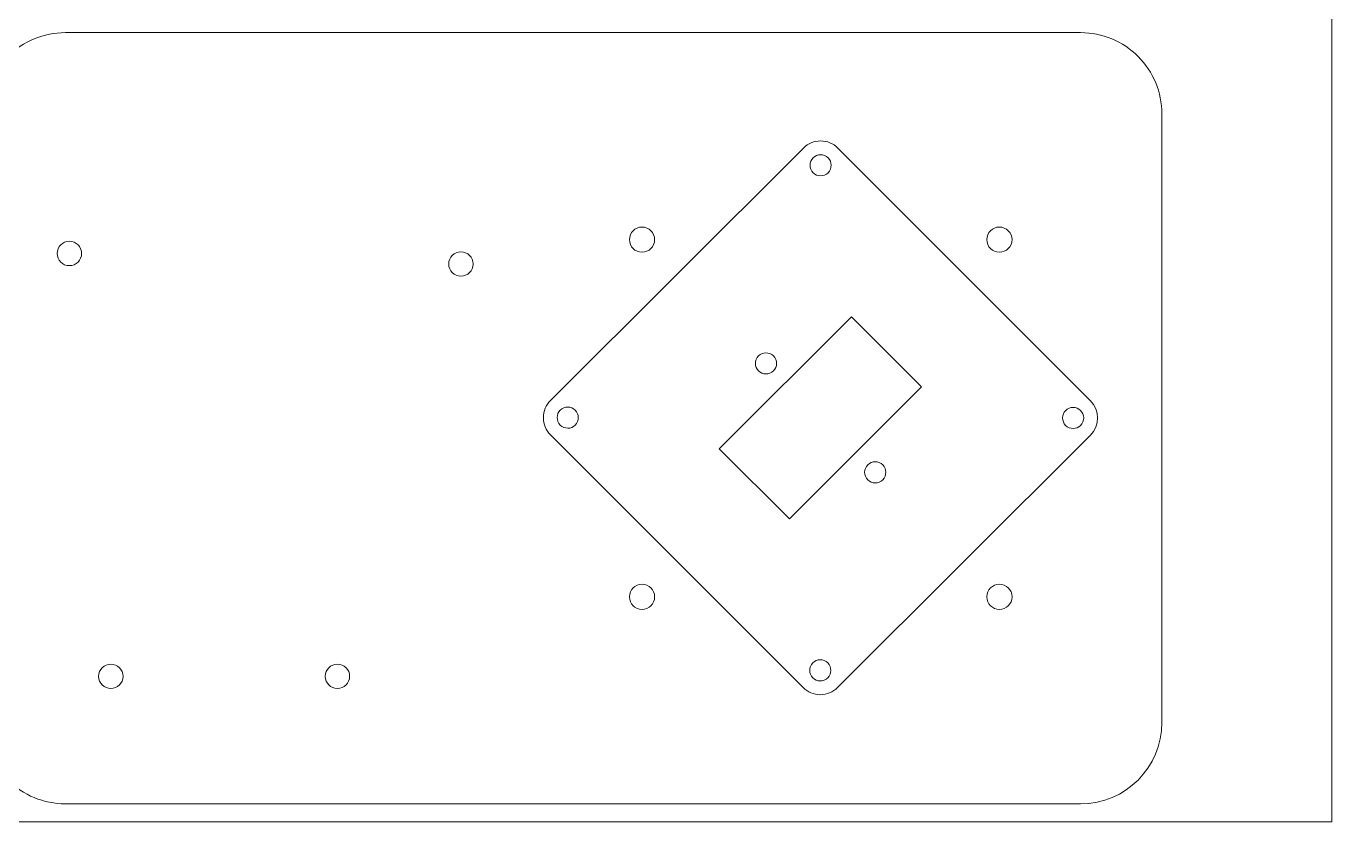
# Model space of a CAD drawing. Header units: centimetres. Extents: x -15 to 15, y -10 to 10.
# Drawn here: x -1.08 to 15, y -9.99 to -0.19 of the extents above; entities that cross this region are included whole.
import ezdxf

# ---------------------------------------------------------------- set-up
doc = ezdxf.new("R2010")
doc.units = ezdxf.units.CM
doc.header["$MEASUREMENT"] = 0
doc.layers.add('Default', color=7, linetype='Continuous')

msp = doc.modelspace()

# ---------------------------------------------------------------- linework, layer by layer
at = {"layer": 'Default', "color": 250, "lineweight": 20}
msp.add_lwpolyline([(-15, -9.99149), (15, -9.99149), (15, 10.00851), (-15, 10.00851), (-15, -9.99149)], close=True, dxfattribs=at)
at = {"layer": 'Default', "color": 250, "lineweight": 9}
for points, knots in [([(-0.59315, -0.26865), (-0.85837, -0.26865), (-1.11273, -0.374), (-1.30026, -0.56154), (-1.30026, -0.56154), (-1.4878, -0.74907), (-1.59315, -1.00343), (-1.59315, -1.26865)], [0, 0, 0, 0, 0.33333333, 0.33333333, 0.33333333, 0.33333333, 1, 1, 1, 1]), ([(12.90684, -1.26865), (12.90684, -1.00343), (12.80149, -0.74907), (12.61395, -0.56154), (12.61395, -0.56154), (12.42642, -0.374), (12.17206, -0.26865), (11.90685, -0.26865)], [0, 0, 0, 0, 0.33333333, 0.33333333, 0.33333333, 0.33333333, 1, 1, 1, 1]), ([(8.91729, -1.68995), (8.86106, -1.63365), (8.78478, -1.60199), (8.70522, -1.60194), (8.70522, -1.60194), (8.62565, -1.60189), (8.54933, -1.63346), (8.49303, -1.68969)], [0, 0, 0, 0, 0.33333333, 0.33333333, 0.33333333, 0.33333333, 1, 1, 1, 1]), ([(8.79702, -1.81008), (8.74628, -1.75928), (8.66397, -1.75923), (8.61317, -1.80997), (8.61317, -1.80997), (8.56236, -1.8607), (8.56232, -1.94301), (8.61305, -1.99381), (8.61305, -1.99381), (8.66378, -2.04462), (8.7461, -2.04466), (8.7969, -1.99393), (8.7969, -1.99393), (8.8477, -1.9432), (8.84775, -1.86087), (8.79702, -1.81008)], [0, 0, 0, 0, 0.2, 0.2, 0.2, 0.2, 0.4, 0.4, 0.4, 0.4, 0.6, 0.6, 0.6, 0.6, 1, 1, 1, 1]), ([(6.66185, -2.81865), (6.66185, -2.73304), (6.59245, -2.66365), (6.50685, -2.66365), (6.50685, -2.66365), (6.42124, -2.66364), (6.35185, -2.73304), (6.35185, -2.81864), (6.35185, -2.81864), (6.35184, -2.90425), (6.42124, -2.97364), (6.50684, -2.97365), (6.50684, -2.97365), (6.59245, -2.97365), (6.66183, -2.90425), (6.66183, -2.81865)], [0, 0, 0, 0, 0.2, 0.2, 0.2, 0.2, 0.4, 0.4, 0.4, 0.4, 0.6, 0.6, 0.6, 0.6, 1, 1, 1, 1]), ([(11.06185, -2.81865), (11.06185, -2.73304), (10.99245, -2.66365), (10.90685, -2.66365), (10.90685, -2.66365), (10.82124, -2.66364), (10.75185, -2.73304), (10.75185, -2.81864), (10.75185, -2.81864), (10.75184, -2.90425), (10.82124, -2.97364), (10.90684, -2.97365), (10.90684, -2.97365), (10.99245, -2.97365), (11.06184, -2.90425), (11.06184, -2.81865)], [0, 0, 0, 0, 0.2, 0.2, 0.2, 0.2, 0.4, 0.4, 0.4, 0.4, 0.6, 0.6, 0.6, 0.6, 1, 1, 1, 1]), ([(-0.39315, -2.98865), (-0.39315, -2.90581), (-0.46032, -2.83866), (-0.54315, -2.83866), (-0.54315, -2.83866), (-0.62599, -2.83865), (-0.69314, -2.90581), (-0.69314, -2.98864), (-0.69314, -2.98864), (-0.69315, -3.07148), (-0.62599, -3.13863), (-0.54316, -3.13865), (-0.54316, -3.13865), (-0.46032, -3.13865), (-0.39317, -3.07148), (-0.39317, -2.98865)], [0, 0, 0, 0, 0.2, 0.2, 0.2, 0.2, 0.4, 0.4, 0.4, 0.4, 0.6, 0.6, 0.6, 0.6, 1, 1, 1, 1]), ([(4.42685, -3.11865), (4.42685, -3.03581), (4.35968, -2.96866), (4.27685, -2.96866), (4.27685, -2.96866), (4.19401, -2.96865), (4.12686, -3.03581), (4.12686, -3.11864), (4.12686, -3.11864), (4.12685, -3.20148), (4.19401, -3.26863), (4.27684, -3.26865), (4.27684, -3.26865), (4.35968, -3.26865), (4.42683, -3.20148), (4.42683, -3.11865)], [0, 0, 0, 0, 0.2, 0.2, 0.2, 0.2, 0.4, 0.4, 0.4, 0.4, 0.6, 0.6, 0.6, 0.6, 1, 1, 1, 1]), ([(8.12471, -4.25103), (8.07397, -4.20023), (7.99166, -4.20018), (7.94087, -4.25091), (7.94087, -4.25091), (7.89006, -4.30165), (7.89001, -4.38396), (7.94074, -4.43475), (7.94074, -4.43475), (7.99148, -4.48556), (8.07379, -4.48561), (8.12459, -4.43488), (8.12459, -4.43488), (8.17539, -4.38414), (8.17544, -4.30183), (8.12471, -4.25103)], [0, 0, 0, 0, 0.2, 0.2, 0.2, 0.2, 0.4, 0.4, 0.4, 0.4, 0.6, 0.6, 0.6, 0.6, 1, 1, 1, 1]), ([(5.37984, -4.79903), (5.32354, -4.85526), (5.29188, -4.93154), (5.29183, -5.01111), (5.29183, -5.01111), (5.29178, -5.09067), (5.32335, -5.167), (5.37957, -5.2233)], [0, 0, 0, 0, 0.33333333, 0.33333333, 0.33333333, 0.33333333, 1, 1, 1, 1]), ([(5.68382, -4.91943), (5.63308, -4.86863), (5.55077, -4.86858), (5.49998, -4.91931), (5.49998, -4.91931), (5.44918, -4.97004), (5.44913, -5.05236), (5.49986, -5.10315), (5.49986, -5.10315), (5.55059, -5.15396), (5.63291, -5.154), (5.68371, -5.10327), (5.68371, -5.10327), (5.73451, -5.05254), (5.73455, -4.97023), (5.68382, -4.91943)], [0, 0, 0, 0, 0.2, 0.2, 0.2, 0.2, 0.4, 0.4, 0.4, 0.4, 0.6, 0.6, 0.6, 0.6, 1, 1, 1, 1]), ([(11.90636, -4.92327), (11.85563, -4.87247), (11.77331, -4.87243), (11.72252, -4.92316), (11.72252, -4.92316), (11.67171, -4.97389), (11.67166, -5.05621), (11.7224, -5.107), (11.7224, -5.107), (11.77313, -5.15781), (11.85544, -5.15785), (11.90624, -5.10713), (11.90624, -5.10713), (11.95705, -5.05639), (11.9571, -4.97407), (11.90636, -4.92327)], [0, 0, 0, 0, 0.2, 0.2, 0.2, 0.2, 0.4, 0.4, 0.4, 0.4, 0.6, 0.6, 0.6, 0.6, 1, 1, 1, 1]), ([(9.46971, -5.59306), (9.41896, -5.54225), (9.33666, -5.54221), (9.28587, -5.59294), (9.28587, -5.59294), (9.23506, -5.64367), (9.23501, -5.72598), (9.28575, -5.77678), (9.28575, -5.77678), (9.33648, -5.82759), (9.41879, -5.82763), (9.46959, -5.77691), (9.46959, -5.77691), (9.5204, -5.72617), (9.52044, -5.64385), (9.46971, -5.59306)], [0, 0, 0, 0, 0.2, 0.2, 0.2, 0.2, 0.4, 0.4, 0.4, 0.4, 0.6, 0.6, 0.6, 0.6, 1, 1, 1, 1]), ([(6.66185, -7.21865), (6.66185, -7.13304), (6.59245, -7.06365), (6.50685, -7.06365), (6.50685, -7.06365), (6.42124, -7.06364), (6.35185, -7.13304), (6.35185, -7.21864), (6.35185, -7.21864), (6.35184, -7.30425), (6.42124, -7.37364), (6.50684, -7.37365), (6.50684, -7.37365), (6.59245, -7.37365), (6.66183, -7.30425), (6.66183, -7.21865)], [0, 0, 0, 0, 0.2, 0.2, 0.2, 0.2, 0.4, 0.4, 0.4, 0.4, 0.6, 0.6, 0.6, 0.6, 1, 1, 1, 1]), ([(11.06185, -7.21865), (11.06185, -7.13304), (10.99245, -7.06365), (10.90685, -7.06365), (10.90685, -7.06365), (10.82124, -7.06364), (10.75185, -7.13304), (10.75185, -7.21864), (10.75185, -7.21864), (10.75184, -7.30425), (10.82124, -7.37364), (10.90684, -7.37365), (10.90684, -7.37365), (10.99245, -7.37365), (11.06184, -7.30425), (11.06184, -7.21865)], [0, 0, 0, 0, 0.2, 0.2, 0.2, 0.2, 0.4, 0.4, 0.4, 0.4, 0.6, 0.6, 0.6, 0.6, 1, 1, 1, 1]), ([(8.79316, -8.03263), (8.74242, -7.98182), (8.66012, -7.98177), (8.60932, -8.0325), (8.60932, -8.0325), (8.55852, -8.08323), (8.55847, -8.16555), (8.6092, -8.21634), (8.6092, -8.21634), (8.65993, -8.26715), (8.74226, -8.26719), (8.79306, -8.21647), (8.79306, -8.21647), (8.84385, -8.16573), (8.8439, -8.08342), (8.79316, -8.03263)], [0, 0, 0, 0, 0.2, 0.2, 0.2, 0.2, 0.4, 0.4, 0.4, 0.4, 0.6, 0.6, 0.6, 0.6, 1, 1, 1, 1]), ([(0.11685, -8.19865), (0.11685, -8.11581), (0.04968, -8.04866), (-0.03315, -8.04866), (-0.03315, -8.04866), (-0.11599, -8.04865), (-0.18314, -8.11581), (-0.18314, -8.19864), (-0.18314, -8.19864), (-0.18315, -8.28147), (-0.11599, -8.34862), (-0.03316, -8.34865), (-0.03316, -8.34865), (0.04968, -8.34865), (0.11683, -8.28147), (0.11683, -8.19865)], [0, 0, 0, 0, 0.2, 0.2, 0.2, 0.2, 0.4, 0.4, 0.4, 0.4, 0.6, 0.6, 0.6, 0.6, 1, 1, 1, 1]), ([(2.90685, -8.19865), (2.90685, -8.11581), (2.83967, -8.04866), (2.75684, -8.04866), (2.75684, -8.04866), (2.67401, -8.04865), (2.60686, -8.11581), (2.60686, -8.19864), (2.60686, -8.19864), (2.60685, -8.28147), (2.67401, -8.34862), (2.75684, -8.34865), (2.75684, -8.34865), (2.83967, -8.34865), (2.90683, -8.28147), (2.90683, -8.19865)], [0, 0, 0, 0, 0.2, 0.2, 0.2, 0.2, 0.4, 0.4, 0.4, 0.4, 0.6, 0.6, 0.6, 0.6, 1, 1, 1, 1]), ([(8.48892, -8.33649), (8.54514, -8.39279), (8.62143, -8.42444), (8.701, -8.42449), (8.701, -8.42449), (8.78056, -8.42454), (8.85689, -8.39298), (8.91319, -8.33675)], [0, 0, 0, 0, 0.33333333, 0.33333333, 0.33333333, 0.33333333, 1, 1, 1, 1]), ([(-1.59315, -8.76865), (-1.59315, -9.03386), (-1.4878, -9.28822), (-1.30026, -9.47575), (-1.30026, -9.47575), (-1.11273, -9.66328), (-0.85837, -9.76865), (-0.59316, -9.76865)], [0, 0, 0, 0, 0.33333333, 0.33333333, 0.33333333, 0.33333333, 1, 1, 1, 1])]:
    msp.add_open_spline(points, degree=3, knots=knots, dxfattribs=at)
for points in [[(11.90685, -0.26865), (11.90685, -0.26865), (-0.59315, -0.26865), (-0.59315, -0.26865)], [(12.90685, -8.76865), (12.90685, -8.76865), (12.90685, -1.26865), (12.90685, -1.26865)], [(5.37984, -4.79903), (5.37984, -4.79903), (8.49303, -1.68969), (8.49303, -1.68969)], [(8.91729, -1.68995), (8.91729, -1.68995), (12.02664, -4.80315), (12.02664, -4.80315)], [(7.45835, -5.3943), (7.45835, -5.3943), (9.08571, -3.76896), (9.08571, -3.76896)], [(9.08571, -3.76896), (9.08571, -3.76896), (9.94786, -4.63215), (9.94786, -4.63215)], [(9.94786, -4.63215), (9.94786, -4.63215), (8.32051, -6.25749), (8.32051, -6.25749)], [(12.02638, -5.22741), (12.14362, -5.11031), (12.14372, -4.92037), (12.02664, -4.80315)], [(8.48892, -8.33649), (8.48892, -8.33649), (5.37957, -5.2233), (5.37957, -5.2233)], [(12.02638, -5.22741), (12.02638, -5.22741), (8.91319, -8.33675), (8.91319, -8.33675)], [(8.32051, -6.25749), (8.32051, -6.25749), (7.45835, -5.3943), (7.45835, -5.3943)], [(11.90685, -9.76865), (12.45913, -9.76865), (12.90684, -9.32093), (12.90684, -8.76865)], [(-0.59315, -9.76865), (-0.59315, -9.76865), (11.90685, -9.76865), (11.90685, -9.76865)]]:
    msp.add_open_spline(points, degree=3, dxfattribs=at)

doc.saveas('drawing.dxf')
